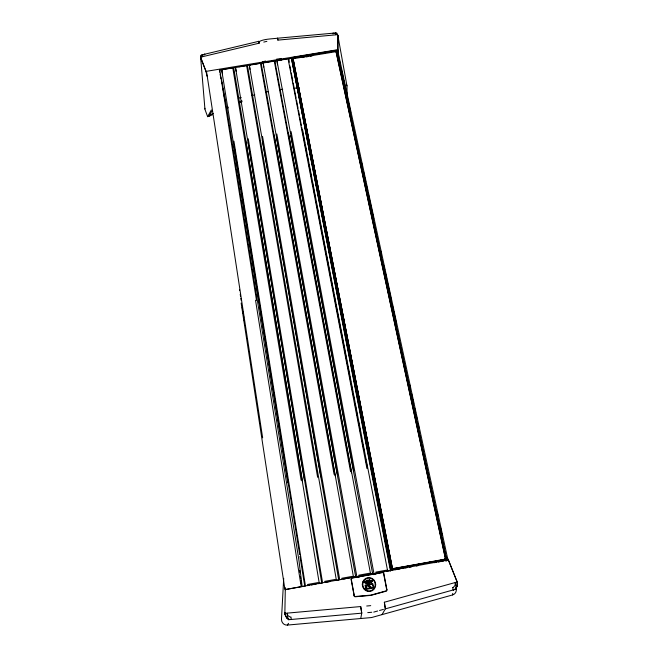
<?xml version="1.0" encoding="UTF-8"?>
<svg xmlns="http://www.w3.org/2000/svg" width="658" height="658" viewBox="0 0 658 658"><rect width="100%" height="100%" fill="white"/><g stroke="black" fill="none" stroke-linecap="round" stroke-linejoin="round"><path stroke-width="0.99" d="M365.823 585.357L366.358 588.844L373.193 587.38L372.387 584.222L365.815 585.373M373.67 587.207L372.971 588.17L366.284 589.313L365.544 588.614L365.206 585.25M457.277 585.316L456.973 581.425L448.394 559.974L285.284 589.535L284.856 613.462A3.677 1.892 83.9 0 0 284.939 614.185M457.154 581.985L448.394 559.974M353.313 576.951L353.33 576.375M355.641 576.416L355.674 575.84M283.705 578.349L281.476 619.326A5.774 5.461 -83.2 0 0 287.332 625.084L371.548 617.549L452.556 594.947A5.741 5.404 62.8 0 0 456.339 589.264M258.833 41.775C263.504 38.929 271.598 38.97 277.462 38.222L335.547 32.966M336.814 50.765L337.644 50.164L447.991 560.188L447.201 558.379M366.267 587.043L366.901 587.117M372.444 580.627C371.704 583.695 366.539 584.575 364.474 582.371M457.384 584.649L457.162 585.817M452.556 594.947L452.745 593.393M360.716 618.512L361.76 613.157L360.699 606.553L286.937 613.149L288.015 615.732L290.4 617.064A3.06 2.542 -2.1 0 0 291.025 617.081L291.223 619.408L290.573 619.499M370.265 573.875L370.388 573.291M371.984 580.726L370.939 582.116L368.455 583.004M372.609 573.34L372.741 572.748M457.236 585.464L456.973 586.401M301.208 586.755L255.534 300.229M301.15 586.763L285.876 589.502M457.071 586.081L456.216 587.701M367.156 580.2L367.904 580.348A2.426 2.336 77.1 0 0 368.546 580.224L369.615 579.616L368.809 580.636M378.745 572.583L378.835 573.036L373.078 574.623M370.89 580.743C371.096 579.081 370.067 581.54 369.138 581.458A5.099 4.91 77.1 0 1 367.723 581.721L365.914 580.965L365.478 581.055L365.823 581.664M387.2 570.807L387.422 570.198M366.909 587.101L366.267 587.026M392.555 569.047L292.966 58.751L336.09 51.653M456.808 586.813L456.816 586.813A6.333 5.971 62 0 1 455.78 588.367M204.942 108.266A4.442 3.767 -11.4 0 0 205.107 109.804L207.648 116.68L211.341 109.944M212.024 110.865L209.047 116.227L207.648 116.68M200.846 55.478L200.657 57.156L206.003 71.385L207.015 76.196M382.018 614.621L385.341 608.864L384.362 602.235L455.246 582.519L455.122 585.299L453.337 587.388A3.043 2.5 -24.3 0 1 452.762 587.619M445.491 559.218L335.975 51.521M445.384 559.382L392.448 568.833L293.04 58.587M287.332 625.084L288.533 623.34M371.869 581.96L372.198 581.532M392.258 568.841L293.18 59.039M201.027 56.761L200.797 56.917A3.438 1.061 67.2 0 0 200.723 57.18L200.665 57.156M200.855 56.851L200.805 56.917A3.463 1.045 68.7 0 0 200.756 57.221A3.101 1.028 62.9 0 0 200.78 57.871M292.267 60.585L292.029 58.093L335.95 50.872L445.713 559.563L444.915 560.476L444.479 558.469M445.803 561.101L446.609 560.188L336.435 50.279L291.338 57.698L390.498 571.128L390.836 570.297L291.338 57.698M365.206 585.266L372.124 583.72M455.352 588.671L455.805 588.211M370.684 581.039L367.97 582.19M201.044 55.256L201.907 54.844M446.988 560.369L448.114 560.098M213.282 113.464L208.973 115.356L209.047 116.227L212.542 114.698M226.311 107.739L228.046 106.974M239.347 102.015L241.947 100.871M226.492 108.57L228.227 107.805M239.512 102.845L242.111 101.71M456.274 581.688L456.734 581.516M454.843 589.181A6.333 5.971 62 0 1 453.263 589.93L453.74 589.765M368.817 580.627C368.233 581.31 365.848 580.348 367.09 580.134M453.173 589.955L452.753 587.643M204.12 54.425L202.532 55.297L202.22 56.777L259.17 43.181L258.8 41.306L201.998 54.869L202.212 56.785M373.752 612.088L377.618 611.011M379.551 610.476L383.408 609.398M353.996 595.687A1.316 1.258 81.6 0 0 355.353 596.773L370.841 595.4L386.049 591.197A1.316 1.258 74 0 0 386.929 589.7L383.82 573.431A1.3 1.25 72.8 0 0 382.347 572.378L352.079 577.864A1.3 1.25 81.6 0 0 351.076 579.369L354.16 595.646M204.753 54.252L204.597 54.293A2.426 0.51 -13.2 0 0 204.161 54.441M251.907 95.55L254.778 94.851M266.26 92.071L268.382 91.561M263.792 42.079L266.877 41.339M265.635 61.046L262.526 61.794L262.723 63.078M238.319 98.157L241.206 97.474M291.124 619.474L291.091 619.482A6.358 6.037 -83.5 0 1 289.939 619.449A6.358 6.037 -83.5 0 0 290.573 619.499M364.318 581.952L367.09 583.062M392.555 568.668L445.359 559.103M307.418 584.493L318.11 582.552M324.559 581.384L335.243 579.451M341.683 578.283L352.351 576.35M358.791 575.182L369.451 573.25M375.882 572.09L386.526 570.157M393.55 568.866L398.526 567.969M400.508 567.607L405.484 566.702M407.475 566.341L412.451 565.444M414.441 565.082L416.432 564.72M418.422 564.358L420.413 563.996M422.403 563.635L427.379 562.738M429.37 562.376L434.346 561.471M436.336 561.11L438.327 560.756M440.317 560.394L442.308 560.032M445.713 559.563L391.428 569.4L292.029 58.093M307.434 585.636L309.375 585.283M311.316 584.929L316.177 584.049M325.471 582.371L330.456 581.466M340.449 579.649L341.872 579.394M343.616 579.081L345.557 578.727M346.848 578.489L349.431 578.028M357.804 576.507L359.745 576.153M361.678 575.808L366.777 574.878M369.928 574.344L373.826 573.636M375.85 573.233L378.177 572.814M379.724 572.534L381.656 572.18M383.137 571.917L384.56 571.662M302.219 586.623L305.37 586.056M318.48 583.679L322.519 582.947M335.629 580.57L339.224 579.92M352.778 577.461L355.345 576.836L355.419 577.28L359.391 576.926M386.814 571.292L392.875 570.198M394.89 569.828L399.949 568.915M401.964 568.545L403.987 568.183M405.344 567.936L407.343 567.574M409.35 567.212L411.357 566.842M416.366 565.938L418.365 565.576M434.288 562.689L436.394 562.31M438.335 561.957L443.41 561.035M206.003 71.385L337.784 49.704L337.735 35.047L336.888 33.163M224.148 69.164L232.776 67.749M238.936 66.729L245.648 65.627M251.808 64.616L260.42 63.201M265.618 62.337L274.23 60.923M279.428 60.067L288.023 58.652M206.406 72.331L200.731 58.134A2.895 1.077 58.4 0 1 200.649 57.739A2.895 1.077 58.5 0 0 200.731 58.126L200.855 58.529M219.616 70.159L231.065 68.21M231.649 68.177L258.742 63.653M260.247 63.472L286.378 59.113M287.743 58.949L292.818 58.11M294.833 57.781L296.857 57.443M336.37 50.946L337.965 50.682L337.883 35.672A2.879 1.193 -76.8 0 0 337.801 35.244M302.112 57.567L304.095 57.246M306.085 56.917L308.067 56.588M310.058 56.259L312.04 55.938M386.69 589.724L383.581 573.455A1.036 1.003 72.8 0 0 382.405 572.616L352.129 578.102A1.036 1.003 81.6 0 0 351.323 579.303L354.243 595.63A1.053 1.012 81.6 0 0 355.328 596.493L370.923 595.112L385.983 590.917A1.053 1.003 74 0 0 386.69 589.724L386.855 589.708M368.455 582.996L367.09 583.07M277.915 40.113L277.462 38.222L277.915 40.113L336.123 34.816L335.267 33.525L333.425 33.221A2.418 0.502 -4.8 0 0 332.932 33.278L332.923 33.254M276.64 59.113L281.435 58.677L281.599 59.968M284.322 59.409L285.72 59.278M279.815 89.554L282.718 89.291M295.212 88.156L299.135 87.802M366.712 606.01L370.725 605.648M367.756 612.623L371.754 612.269M335.58 32.925L336.608 33.023M346.322 93.559L347.054 93.543L346.996 86.288A4.417 3.742 -2.3 0 0 346.388 84.454M367.97 582.174L366.128 581.861M285.169 612.73L285.671 612.738M372.124 583.728L372.831 583.926M288.262 618.734L288.813 619.014M364.779 582.741L365.198 583.054M287.727 618.388L286.345 617.048M372.831 583.917L373.662 587.216M286.543 617.697L286.617 617.813A6.358 6.037 -83.5 0 0 288.739 619.153A6.358 6.037 -83.5 0 1 286.6 617.813L285.506 615.937M346.338 92.482L347.046 93.543M304.341 585.143L304.629 585.661M284.906 612.738L285.967 616.505M447.275 557.63L448.411 560.221M446.675 559.662L336.888 51.694M445.795 559.135L446.576 560.92M285.317 615.46L285.309 615.46A4.359 1.67 80.1 0 0 285.531 615.872M364.318 581.943L364.474 582.379M319.163 582.569L319.36 583.103M456.94 581.549L457.137 582.108M321.466 582.042L321.647 582.577M332.866 33.336L332.997 33.912M337.899 53.323L338.771 57.336M339.199 59.335L340.071 63.357M341.157 68.358L342.028 72.396M342.456 74.37L343.328 78.417M343.756 80.391L345.286 87.448M345.713 89.414L350.714 112.543M361.546 162.592L362.418 166.606M363.504 171.615L364.4 175.776M364.803 177.635L365.708 181.797M366.103 183.648L367.658 190.828M368.061 192.671L368.965 196.849M369.36 198.683L369.796 200.69M370.051 201.866L370.923 205.888M371.351 207.895L373.744 218.933M380.645 250.813L381.508 254.827M383.902 265.857L384.766 269.862M385.201 271.869L386.781 279.156M387.159 280.9L388.023 284.914M388.459 286.929L390.038 294.208M390.416 295.968L391.337 300.229M392.423 305.246L393.295 309.268M393.731 311.275L396.552 324.32M409.556 384.379L410.419 388.393M411.505 393.418L412.41 397.588M412.813 399.447L413.685 403.461M414.77 408.486L415.667 412.648M416.103 414.655L416.975 418.669M418.06 423.686L418.932 427.7M437.167 511.965L438.047 516.028M440.432 527.033L441.304 531.08M441.74 533.087L442.176 535.094M258.8 41.306L259.17 43.181M221.861 70.85L222.503 73.836M222.42 69.452L222.544 70.052M233.68 68.284L234.264 71.286M292.432 62.239L293.994 70.299M294.389 72.322L297.326 87.44M297.712 89.455L299.283 97.516M299.67 99.531L300.648 104.573M301.043 106.588L303.198 117.675M303.585 119.69L306.521 134.808M306.916 136.823L308.479 144.892M308.873 146.907L309.852 151.949M310.239 153.964L312.394 165.051M312.789 167.066L313.175 169.081M313.57 171.096L315.725 182.184M316.111 184.199L317.09 189.241M318.069 194.274L319.048 199.316M319.443 201.332L321.005 209.4M321.984 214.434L322.379 216.449M322.765 218.464L324.92 229.552M325.315 231.575L325.702 233.59M327.273 241.651L328.252 246.692M328.638 248.708L329.617 253.749M331.188 261.81L331.574 263.825M331.969 265.84L333.532 273.901M334.511 278.943L334.906 280.958M336.468 289.026L337.447 294.06M337.842 296.075L338.237 298.09M340.383 309.178L340.778 311.201M341.173 313.216L342.152 318.25M343.715 326.319L344.109 328.334M345.672 336.394L346.651 341.436M347.046 343.451L347.432 345.466M349.587 356.554L349.974 358.569M350.369 360.584L351.347 365.626M352.91 373.686L353.305 375.702M354.284 380.743L354.678 382.759M356.241 390.827L356.636 392.842M358.783 403.93L359.178 405.945M359.572 407.96L359.959 409.975M362.114 421.062L362.509 423.078M363.487 428.119L363.874 430.135M365.445 438.195L365.832 440.21M368.768 455.328L369.163 457.343M371.318 468.43L371.704 470.454M372.683 475.487L373.078 477.502M374.641 485.571L375.035 487.586M377.972 502.704L378.358 504.719M381.887 522.863L382.273 524.878M383.844 532.939L384.231 534.954M387.167 550.08L387.562 552.095M302.631 130.144L387.472 570.075M289.898 65.858L290.869 70.908M291.255 72.915L292.818 81M293.197 82.99L296.125 98.157M296.503 100.123L298.066 108.249M298.444 110.199L299.431 115.314M299.801 117.256L301.372 125.407M301.742 127.331L302.729 132.464M302.927 133.475L303.313 135.49M303.683 137.415L304.67 142.531M305.049 144.464L306.612 152.598M306.99 154.548L307.969 159.639M308.931 164.623L309.91 169.706M310.288 171.68L311.267 176.755M312.229 181.756L313.208 186.814M313.586 188.813L315.141 196.882M316.111 201.907L316.506 203.931M316.893 205.938L318.447 214.006M318.817 215.939L319.804 221.063M320.166 222.93L321.746 231.139M322.091 232.907L325.743 251.866M326.014 253.305L329.008 268.834M329.321 270.438L332.282 285.802M332.619 287.571L333.631 292.818M333.976 294.628L335.58 302.91M335.925 304.703L338.878 320.068M339.224 321.836L342.185 337.217M342.522 338.969L344.134 347.309M344.463 349.044L346.799 361.143M347.046 362.443L347.44 364.466M347.769 366.177L349.382 374.558M349.711 376.261L350.739 381.599M351.068 383.31L352.672 391.642M353.009 393.394L354.029 398.674M354.95 403.469L355.962 408.717M356.315 410.526L357.319 415.749M358.256 420.602L359.252 425.792M359.613 427.659L360.609 432.824M362.139 440.753L362.542 442.867M362.912 444.792L363.899 449.891M365.437 457.886L365.832 459.942M366.218 461.924L367.189 466.966M288.097 58.825L366.958 468.529M235.687 68.572L236.263 71.574M291.099 131.616L373.752 572.468M277.034 61.145L353.724 471.079M290.704 135.515L372.584 573.455M288.377 132.521L370.413 573.167M275.603 65.093L317.896 292.399M318.085 293.41L344.175 433.647M344.529 435.538L348.107 454.777M348.469 456.734L349.414 461.817M349.785 463.8L351.479 472.88M274.287 61.095L350.533 471.457M337.784 49.704L337.965 50.674M372.436 580.636L371.976 580.743M221.252 78.203L225.628 101.9L298.987 560.69L302.088 586.122M219.377 70.2L219.747 72.199M220.109 74.157L220.858 78.203M221.392 81.09L221.771 83.171M222.667 88.024L223.054 90.097M223.399 91.98L223.786 94.045M223.967 95.023L224.329 96.989M224.682 98.914L225.052 100.904M337.858 35.524L346.963 85.902M384.362 602.235L385.341 608.864L455.953 589.181A6.3 0.716 78.1 0 0 455.246 582.519M276.821 133.993L356.661 575.569M263.225 63.415L337.299 473.999M276.524 137.884L355.633 576.531M274.115 134.906L353.338 576.26M261.876 67.355L335.161 475.783M260.469 63.374L334.091 474.377M360.699 606.553L361.76 613.157L288.27 619.737L286.937 613.149M262.534 136.379L339.553 578.67M249.407 65.693L320.857 476.927M262.336 140.253L338.673 579.608M248.132 69.616L336.238 579.361M246.635 65.652L317.625 477.305M247.515 66.006L248.033 69.016M250.081 64.895L250.188 65.504M249.505 66.302L250.015 69.312M248.239 138.764L322.42 581.771M248.14 142.621L321.688 582.684M235.572 67.971L304.391 479.855M234.388 71.887L302.491 481.598M245.541 139.669L319.13 582.462M232.792 67.93L301.142 480.241M336.254 579.476L336.345 580.027M233.919 141.157L305.279 584.88M234.092 146.01L240.441 185.556M240.762 187.555L241.091 189.611M241.412 191.61L268.735 361.834M269.056 363.816L269.385 365.889M269.698 367.838L279.963 431.747M280.242 433.49L299.678 554.562M299.966 556.38L304.687 585.76M221.73 70.25L287.916 482.783M219.78 70.192L256.505 300.41M206.513 71.533L262.649 437.85M240.228 294.307L240.54 296.322M240.844 298.329L241.149 300.336M242.226 307.368L242.539 309.375M242.843 311.382L243.147 313.389M243.46 315.396L243.764 317.411M241.149 303.075L284.889 589.206M261.333 63.727L261.785 66.754M263.315 64.023L263.751 67.05M338.574 578.941L338.656 579.492M275.143 61.457L275.529 64.492M277.108 61.753L277.479 64.788M299.703 570.379L299.949 572.411M300.426 576.392L300.681 578.497M300.986 580.998L301.298 583.564M277.701 60.355L277.775 60.964M288.944 59.187L289.257 62.23M293.131 58.554L293.007 59.236M284.93 613.33L284.865 613.527A3.685 1.884 83.9 0 0 284.955 614.185M200.665 57.698L204.926 109.047M337.957 50.625L338.278 54.581M336.534 52.739L336.682 54.606M284.873 613.462L284.848 612.861M285.185 587.586L285.227 589.798M204.564 54.548A5.017 0.444 79.1 0 1 204.753 54.244M204.548 54.877A5.067 0.452 79 0 1 204.548 54.466M337.513 34.767A3.446 1.201 -87.3 0 0 337.324 34.57L337.389 34.553A3.422 1.209 -85.8 0 1 337.529 34.734A3.084 1.16 -81.4 0 1 337.735 35.384M335.391 33.114A4.96 0.452 81.7 0 1 336.123 34.816M285.621 615.937A4.384 1.596 79.2 0 1 285.375 615.345A3.932 1.735 82.4 0 1 285.087 614.128M457.17 582.807A3.915 1.941 76.8 0 1 457.277 584.033A4.359 1.834 80 0 1 457.269 584.699M457.359 584.09A4.335 1.9 79.1 0 1 457.335 584.6M457.162 582.165A3.66 2.064 75.1 0 1 457.31 582.807M239.611 290.293A5.922 0.707 78.4 0 1 239.537 289.742M244.389 321.236A5.988 0.724 78.6 0 1 244.167 320.002M368.184 585.867L367.921 586.27L369.911 587.701L369.664 586.36L370.725 587.142L370.98 586.739L368.998 585.307L369.245 586.648L368.184 585.867M362.64 582.149A6.991 6.712 77.4 0 0 370.273 591.427A6.991 6.712 77.4 0 0 374.081 580.068A6.991 6.712 77.4 0 0 362.64 582.149M363.093 582.322A6.498 6.235 77.4 0 0 370.183 590.933A6.498 6.235 77.4 0 0 373.719 580.389A6.498 6.235 77.4 0 0 363.093 582.322"/></g></svg>
